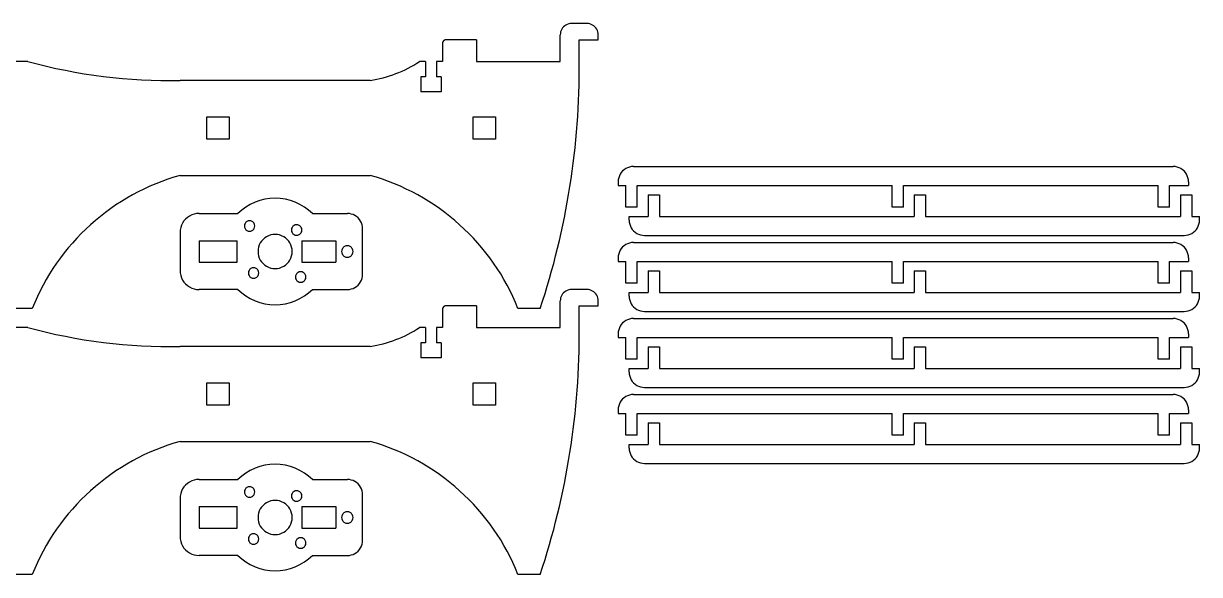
# Model space of a CAD drawing. Extents: x 130 to 748, y 141 to 286.
# Drawn here: x 438.4 to 747.7, y 140.9 to 285.9 of the extents above; entities that cross this region are included whole.
import ezdxf

# ---------------------------------------------------------------- set-up
doc = ezdxf.new("R2010")
doc.units = 0
doc.layers.get('0').update_dxf_attribs({"linetype": 'CONTINUOUS'})

msp = doc.modelspace()

# ---------------------------------------------------------------- linework, layer by layer
at = {"color": 7}
for p, q in [((586.579301, 285.855648), (582.579301, 285.855648)), ((557.579301, 281.555648), (549.579301, 281.555648)), ((557.579301, 281.555648), (557.579301, 275.855648)), ((579.579301, 275.855648), (579.579301, 282.855648)), ((584.579301, 275.855648), (584.579301, 281.555648)), ((584.579301, 281.555648), (589.579301, 281.555648)), ((589.579301, 281.555648), (589.579301, 282.855648)), ((548.579301, 280.555648), (548.579301, 275.855648)), ((439.579301, 275.855648), (436.029301, 275.855648)), ((544.129301, 275.855648), (542.579301, 275.855648)), ((544.129301, 275.855648), (544.129301, 271.855648)), ((547.029301, 275.855648), (547.029301, 271.855648)), ((548.579301, 275.855648), (547.029301, 275.855648)), ((557.579301, 275.855648), (579.579301, 275.855648)), ((529.579301, 270.855648), (479.579301, 270.855648)), ((542.929301, 271.855648), (542.929301, 267.855648)), ((544.129301, 271.855648), (542.929301, 271.855648)), ((548.229301, 271.855648), (547.029301, 271.855648)), ((548.229301, 271.855648), (548.229301, 267.855648)), ((548.229301, 267.855648), (542.929301, 267.855648)), ((486.629301, 255.405648), (486.629301, 261.305648)), ((486.629301, 261.305648), (492.529301, 261.305648)), ((492.529301, 261.305648), (492.529301, 255.405648)), ((556.629301, 255.405648), (556.629301, 261.305648)), ((556.629301, 261.305648), (562.529301, 261.305648)), ((562.529301, 261.305648), (562.529301, 255.405648)), ((492.529301, 255.405648), (486.629301, 255.405648)), ((562.529301, 255.405648), (556.629301, 255.405648)), ((598.815973, 248.21665), (740.815973, 248.21665)), ((479.579301, 245.855648), (529.579301, 245.855648)), ((594.815973, 244.21665), (594.815973, 243.21665)), ((594.815973, 243.21665), (596.865973, 243.21665)), ((596.865973, 237.51665), (596.865973, 243.21665)), ((599.815973, 237.51665), (599.815973, 243.21665)), ((599.815973, 243.21665), (666.865973, 243.21665)), ((666.865973, 237.51665), (666.865973, 243.21665)), ((669.815973, 237.51665), (669.815973, 243.21665)), ((669.815973, 243.21665), (736.865973, 243.21665)), ((736.865973, 237.51665), (736.865973, 243.21665)), ((739.815973, 237.51665), (739.815973, 243.21665)), ((739.815973, 243.21665), (744.815973, 243.21665)), ((744.815973, 244.21665), (744.815973, 243.21665)), ((602.707372, 240.794676), (605.657372, 240.794676)), ((602.707372, 240.794676), (602.707372, 235.094676)), ((605.657372, 240.794676), (605.657372, 235.094676)), ((672.707372, 240.794676), (675.657372, 240.794676)), ((672.707372, 240.794676), (672.707372, 235.094676)), ((675.657372, 240.794676), (675.657372, 235.094676)), ((742.707372, 240.794676), (745.657372, 240.794676)), ((742.707372, 240.794676), (742.707372, 235.094676)), ((745.657372, 240.794676), (745.657372, 235.094676)), ((484.579301, 235.855648), (494.781342, 235.855648)), ((514.37726, 235.855648), (523.579301, 235.855648)), ((599.815973, 237.51665), (596.865973, 237.51665)), ((597.707372, 235.094676), (602.707372, 235.094676)), ((597.707372, 234.094676), (597.707372, 235.094676)), ((605.657372, 235.094676), (672.707372, 235.094676)), ((669.815973, 237.51665), (666.865973, 237.51665)), ((675.657372, 235.094676), (742.707372, 235.094676)), ((739.815973, 237.51665), (736.865973, 237.51665)), ((745.657372, 235.094676), (747.707372, 235.094676)), ((747.707372, 234.094676), (747.707372, 235.094676)), ((479.579301, 230.855648), (479.579301, 220.855648)), ((527.579301, 219.855648), (527.579301, 231.855648)), ((601.707372, 230.094676), (743.707372, 230.094676)), ((484.579301, 228.705648), (484.579301, 223.005648)), ((484.579301, 228.705648), (494.579301, 228.705648)), ((494.579301, 223.005648), (494.579301, 228.705648)), ((511.579301, 228.705648), (511.579301, 223.005648)), ((511.579301, 228.705648), (520.579301, 228.705648)), ((520.579301, 228.705648), (520.579301, 223.005648)), ((598.815973, 228.21665), (740.815973, 228.21665)), ((484.579301, 223.005648), (494.579301, 223.005648)), ((511.579301, 223.005648), (520.579301, 223.005648)), ((594.815973, 224.21665), (594.815973, 223.21665)), ((594.815973, 223.21665), (596.865973, 223.21665)), ((596.865973, 217.51665), (596.865973, 223.21665)), ((599.815973, 217.51665), (599.815973, 223.21665)), ((599.815973, 223.21665), (666.865973, 223.21665)), ((666.865973, 217.51665), (666.865973, 223.21665)), ((669.815973, 217.51665), (669.815973, 223.21665)), ((669.815973, 223.21665), (736.865973, 223.21665)), ((736.865973, 217.51665), (736.865973, 223.21665)), ((739.815973, 217.51665), (739.815973, 223.21665)), ((739.815973, 223.21665), (744.815973, 223.21665)), ((744.815973, 224.21665), (744.815973, 223.21665)), ((602.707372, 220.794676), (605.657372, 220.794676)), ((602.707372, 220.794676), (602.707372, 215.094676)), ((605.657372, 220.794676), (605.657372, 215.094676)), ((672.707372, 220.794676), (675.657372, 220.794676)), ((672.707372, 220.794676), (672.707372, 215.094676)), ((675.657372, 220.794676), (675.657372, 215.094676)), ((742.707372, 220.794676), (745.657372, 220.794676)), ((742.707372, 220.794676), (742.707372, 215.094676)), ((745.657372, 220.794676), (745.657372, 215.094676)), ((599.815973, 217.51665), (596.865973, 217.51665)), ((669.815973, 217.51665), (666.865973, 217.51665)), ((739.815973, 217.51665), (736.865973, 217.51665)), ((494.781342, 215.855648), (484.579301, 215.855648)), ((514.37726, 215.855648), (523.579301, 215.855648)), ((586.579301, 215.855648), (582.579301, 215.855648)), ((597.707372, 215.094676), (602.707372, 215.094676)), ((597.707372, 214.094676), (597.707372, 215.094676)), ((605.657372, 215.094676), (672.707372, 215.094676)), ((675.657372, 215.094676), (742.707372, 215.094676)), ((745.657372, 215.094676), (747.707372, 215.094676)), ((747.707372, 214.094676), (747.707372, 215.094676)), ((440.722257, 210.855648), (434.579301, 210.855648)), ((548.579301, 210.555648), (548.579301, 205.855648)), ((557.579301, 211.555648), (549.579301, 211.555648)), ((557.579301, 211.555648), (557.579301, 205.855648)), ((574.30651, 210.855648), (568.436344, 210.855648)), ((579.579301, 205.855648), (579.579301, 212.855648)), ((584.579301, 205.855648), (584.579301, 211.555648)), ((584.579301, 211.555648), (589.579301, 211.555648)), ((589.579301, 211.555648), (589.579301, 212.855648)), ((598.815973, 208.21665), (740.815973, 208.21665)), ((601.707372, 210.094676), (743.707372, 210.094676)), ((439.579301, 205.855648), (436.029301, 205.855648)), ((544.129301, 205.855648), (542.579301, 205.855648)), ((544.129301, 205.855648), (544.129301, 201.855648)), ((547.029301, 205.855648), (547.029301, 201.855648)), ((548.579301, 205.855648), (547.029301, 205.855648)), ((557.579301, 205.855648), (579.579301, 205.855648)), ((594.815973, 204.21665), (594.815973, 203.21665)), ((744.815973, 204.21665), (744.815973, 203.21665)), ((542.929301, 201.855648), (542.929301, 197.855648)), ((544.129301, 201.855648), (542.929301, 201.855648)), ((548.229301, 201.855648), (547.029301, 201.855648)), ((548.229301, 201.855648), (548.229301, 197.855648)), ((594.815973, 203.21665), (596.865973, 203.21665)), ((596.865973, 197.51665), (596.865973, 203.21665)), ((599.815973, 197.51665), (599.815973, 203.21665)), ((599.815973, 203.21665), (666.865973, 203.21665)), ((666.865973, 197.51665), (666.865973, 203.21665)), ((669.815973, 197.51665), (669.815973, 203.21665)), ((669.815973, 203.21665), (736.865973, 203.21665)), ((736.865973, 197.51665), (736.865973, 203.21665)), ((739.815973, 197.51665), (739.815973, 203.21665)), ((739.815973, 203.21665), (744.815973, 203.21665)), ((529.579301, 200.855648), (479.579301, 200.855648)), ((602.707372, 200.794676), (605.657372, 200.794676)), ((602.707372, 200.794676), (602.707372, 195.094676)), ((605.657372, 200.794676), (605.657372, 195.094676)), ((672.707372, 200.794676), (675.657372, 200.794676)), ((672.707372, 200.794676), (672.707372, 195.094676)), ((675.657372, 200.794676), (675.657372, 195.094676)), ((742.707372, 200.794676), (745.657372, 200.794676)), ((742.707372, 200.794676), (742.707372, 195.094676)), ((745.657372, 200.794676), (745.657372, 195.094676)), ((548.229301, 197.855648), (542.929301, 197.855648)), ((599.815973, 197.51665), (596.865973, 197.51665)), ((597.707372, 195.094676), (602.707372, 195.094676)), ((597.707372, 194.094676), (597.707372, 195.094676)), ((605.657372, 195.094676), (672.707372, 195.094676)), ((669.815973, 197.51665), (666.865973, 197.51665)), ((675.657372, 195.094676), (742.707372, 195.094676)), ((739.815973, 197.51665), (736.865973, 197.51665)), ((745.657372, 195.094676), (747.707372, 195.094676)), ((747.707372, 194.094676), (747.707372, 195.094676)), ((486.629301, 185.405648), (486.629301, 191.305648)), ((486.629301, 191.305648), (492.529301, 191.305648)), ((492.529301, 191.305648), (492.529301, 185.405648)), ((556.629301, 185.405648), (556.629301, 191.305648)), ((556.629301, 191.305648), (562.529301, 191.305648)), ((562.529301, 191.305648), (562.529301, 185.405648)), ((601.707372, 190.094676), (743.707372, 190.094676)), ((598.815973, 188.21665), (740.815973, 188.21665)), ((492.529301, 185.405648), (486.629301, 185.405648)), ((562.529301, 185.405648), (556.629301, 185.405648)), ((594.815973, 184.21665), (594.815973, 183.21665)), ((594.815973, 183.21665), (596.865973, 183.21665)), ((596.865973, 177.51665), (596.865973, 183.21665)), ((599.815973, 177.51665), (599.815973, 183.21665)), ((599.815973, 183.21665), (666.865973, 183.21665)), ((666.865973, 177.51665), (666.865973, 183.21665)), ((669.815973, 177.51665), (669.815973, 183.21665)), ((669.815973, 183.21665), (736.865973, 183.21665)), ((736.865973, 177.51665), (736.865973, 183.21665)), ((739.815973, 177.51665), (739.815973, 183.21665)), ((739.815973, 183.21665), (744.815973, 183.21665)), ((744.815973, 184.21665), (744.815973, 183.21665)), ((602.707372, 180.794676), (605.657372, 180.794676)), ((602.707372, 180.794676), (602.707372, 175.094676)), ((605.657372, 180.794676), (605.657372, 175.094676)), ((672.707372, 180.794676), (675.657372, 180.794676)), ((672.707372, 180.794676), (672.707372, 175.094676)), ((675.657372, 180.794676), (675.657372, 175.094676)), ((742.707372, 180.794676), (745.657372, 180.794676)), ((742.707372, 180.794676), (742.707372, 175.094676)), ((745.657372, 180.794676), (745.657372, 175.094676)), ((599.815973, 177.51665), (596.865973, 177.51665)), ((669.815973, 177.51665), (666.865973, 177.51665)), ((739.815973, 177.51665), (736.865973, 177.51665)), ((479.579301, 175.855648), (529.579301, 175.855648)), ((597.707372, 175.094676), (602.707372, 175.094676)), ((597.707372, 174.094676), (597.707372, 175.094676)), ((605.657372, 175.094676), (672.707372, 175.094676)), ((675.657372, 175.094676), (742.707372, 175.094676)), ((745.657372, 175.094676), (747.707372, 175.094676)), ((747.707372, 174.094676), (747.707372, 175.094676)), ((601.707372, 170.094676), (743.707372, 170.094676)), ((484.579301, 165.855648), (494.781342, 165.855648)), ((514.37726, 165.855648), (523.579301, 165.855648)), ((479.579301, 160.855648), (479.579301, 150.855648)), ((527.579301, 149.855648), (527.579301, 161.855648)), ((484.579301, 158.705648), (484.579301, 153.005648)), ((484.579301, 158.705648), (494.579301, 158.705648)), ((494.579301, 153.005648), (494.579301, 158.705648)), ((511.579301, 158.705648), (511.579301, 153.005648)), ((511.579301, 158.705648), (520.579301, 158.705648)), ((520.579301, 158.705648), (520.579301, 153.005648)), ((484.579301, 153.005648), (494.579301, 153.005648)), ((511.579301, 153.005648), (520.579301, 153.005648)), ((494.781342, 145.855648), (484.579301, 145.855648)), ((514.37726, 145.855648), (523.579301, 145.855648)), ((440.722257, 140.855648), (434.579301, 140.855648)), ((574.30651, 140.855648), (568.436344, 140.855648))]:
    msp.add_line(p, q, dxfattribs=at)
for points in [[(581.079301, 285.453724), (580.625459, 285.19236), (580.242589, 284.80949), (579.981225, 284.355648)], [(582.579301, 285.855648), (582.05558, 285.85622), (581.53257, 285.71608), (581.079301, 285.453724)], [(588.079301, 285.453724), (587.626032, 285.71608), (587.103021, 285.85622), (586.579301, 285.855648)], [(589.177377, 284.355648), (588.916012, 284.80949), (588.533142, 285.19236), (588.079301, 285.453724)], [(549.579301, 281.555648), (549.404727, 281.555839), (549.23039, 281.509126), (549.079301, 281.421674)], [(579.981225, 284.355648), (579.718869, 283.902379), (579.578729, 283.379369), (579.579301, 282.855648)], [(589.579301, 282.855648), (589.579873, 283.379369), (589.439733, 283.902379), (589.177377, 284.355648)], [(548.713275, 281.055648), (548.625823, 280.904559), (548.57911, 280.730222), (548.579301, 280.555648)], [(549.079301, 281.421674), (548.92802, 281.334552), (548.800397, 281.206929), (548.713275, 281.055648)], [(439.579301, 275.855648), (452.586165, 272.305845), (466.09885, 270.616759), (479.579301, 270.855648)], [(529.579301, 270.855648), (534.203923, 271.566472), (538.670266, 273.284296), (542.579301, 275.855648)], [(574.30651, 210.855648), (581.255727, 231.765969), (584.741436, 253.821428), (584.579301, 275.855648)], [(596.815973, 247.680752), (596.210852, 247.332266), (595.700358, 246.821772), (595.351872, 246.21665)], [(598.815973, 248.21665), (598.117679, 248.217413), (597.420332, 248.03056), (596.815973, 247.680752)], [(742.815973, 247.680752), (742.211614, 248.03056), (741.514267, 248.217413), (740.815973, 248.21665)], [(744.280075, 246.21665), (743.931589, 246.821772), (743.421095, 247.332266), (742.815973, 247.680752)], [(479.579301, 245.855648), (462.110947, 241.092817), (447.278721, 227.732874), (440.722257, 210.855648)], [(568.436344, 210.855648), (561.87988, 227.732874), (547.047655, 241.092817), (529.579301, 245.855648)], [(595.351872, 246.21665), (595.002064, 245.612292), (594.81521, 244.914944), (594.815973, 244.21665)], [(744.815973, 244.21665), (744.816736, 244.914944), (744.629882, 245.612292), (744.280075, 246.21665)], [(504.579301, 239.855648), (500.957749, 239.868083), (497.359462, 238.399089), (494.781342, 235.855648)], [(514.37726, 235.855648), (511.799139, 238.399089), (508.200853, 239.868083), (504.579301, 239.855648)], [(482.079301, 235.185775), (481.322899, 234.750168), (480.684781, 234.11205), (480.249174, 233.355648)], [(484.579301, 235.855648), (483.706433, 235.856602), (482.834749, 235.623035), (482.079301, 235.185775)], [(525.579301, 235.31975), (524.974942, 235.669558), (524.277595, 235.856411), (523.579301, 235.855648)], [(527.043402, 233.855648), (526.694916, 234.46077), (526.184422, 234.971264), (525.579301, 235.31975)], [(480.249174, 233.355648), (479.811914, 232.6002), (479.578347, 231.728516), (479.579301, 230.855648)], [(496.671001, 233.260663), (496.550755, 233.052914), (496.486524, 232.813201), (496.486786, 232.573163)], [(496.486786, 232.573163), (496.486524, 232.333124), (496.550755, 232.093411), (496.671001, 231.885663)], [(497.174286, 233.763948), (496.966276, 233.644155), (496.790794, 233.468673), (496.671001, 233.260663)], [(497.861786, 233.948163), (497.621748, 233.948425), (497.382035, 233.884194), (497.174286, 233.763948)], [(498.549286, 233.763948), (498.341538, 233.884194), (498.101825, 233.948425), (497.861786, 233.948163)], [(499.052571, 233.260663), (498.932779, 233.468673), (498.757297, 233.644155), (498.549286, 233.763948)], [(499.236786, 232.573163), (499.237049, 232.813201), (499.172818, 233.052914), (499.052571, 233.260663)], [(499.052571, 231.885663), (499.172818, 232.093411), (499.237049, 232.333124), (499.236786, 232.573163)], [(509.04537, 232.200003), (508.925124, 231.992254), (508.860893, 231.752541), (508.861155, 231.512503)], [(509.548655, 232.703287), (509.340644, 232.583495), (509.165162, 232.408013), (509.04537, 232.200003)], [(510.236155, 232.887503), (509.996116, 232.887765), (509.756403, 232.823534), (509.548655, 232.703287)], [(510.923655, 232.703287), (510.715907, 232.823534), (510.476193, 232.887765), (510.236155, 232.887503)], [(511.42694, 232.200003), (511.307148, 232.408013), (511.131666, 232.583495), (510.923655, 232.703287)], [(511.611155, 231.512503), (511.611417, 231.752541), (511.547186, 231.992254), (511.42694, 232.200003)], [(527.579301, 231.855648), (527.580064, 232.553942), (527.39321, 233.25129), (527.043402, 233.855648)], [(597.707372, 234.094676), (597.706609, 233.396382), (597.893462, 232.699034), (598.24327, 232.094676)], [(598.24327, 232.094676), (598.591756, 231.489554), (599.10225, 230.97906), (599.707372, 230.630574)], [(745.707372, 230.630574), (746.312493, 230.97906), (746.822987, 231.489554), (747.171473, 232.094676)], [(747.171473, 232.094676), (747.521281, 232.699034), (747.708135, 233.396382), (747.707372, 234.094676)], [(496.671001, 231.885663), (496.790794, 231.677652), (496.966276, 231.50217), (497.174286, 231.382378)], [(497.174286, 231.382378), (497.382035, 231.262131), (497.621748, 231.1979), (497.861786, 231.198163)], [(497.861786, 231.198163), (498.101825, 231.1979), (498.341538, 231.262131), (498.549286, 231.382378)], [(498.549286, 231.382378), (498.757297, 231.50217), (498.932779, 231.677652), (499.052571, 231.885663)], [(502.329301, 229.752763), (501.648539, 229.360716), (501.074233, 228.78641), (500.682186, 228.105648)], [(504.579301, 230.355648), (503.79372, 230.356507), (503.009204, 230.146296), (502.329301, 229.752763)], [(506.829301, 229.752763), (506.149397, 230.146296), (505.364881, 230.356507), (504.579301, 230.355648)], [(508.476415, 228.105648), (508.084368, 228.78641), (507.510063, 229.360716), (506.829301, 229.752763)], [(508.861155, 231.512503), (508.860893, 231.272464), (508.925124, 231.032751), (509.04537, 230.825003)], [(509.04537, 230.825003), (509.165162, 230.616992), (509.340644, 230.44151), (509.548655, 230.321718)], [(509.548655, 230.321718), (509.756403, 230.201471), (509.996116, 230.13724), (510.236155, 230.137503)], [(510.236155, 230.137503), (510.476193, 230.13724), (510.715907, 230.201471), (510.923655, 230.321718)], [(510.923655, 230.321718), (511.131666, 230.44151), (511.307148, 230.616992), (511.42694, 230.825003)], [(511.42694, 230.825003), (511.547186, 231.032751), (511.611417, 231.272464), (511.611155, 231.512503)], [(599.707372, 230.630574), (600.31173, 230.280766), (601.009078, 230.093913), (601.707372, 230.094676)], [(743.707372, 230.094676), (744.405666, 230.093913), (745.103013, 230.280766), (745.707372, 230.630574)], [(500.682186, 228.105648), (500.288653, 227.425745), (500.078442, 226.641229), (500.079301, 225.855648)], [(500.079301, 225.855648), (500.078442, 225.070068), (500.288653, 224.285552), (500.682186, 223.605648)], [(509.079301, 225.855648), (509.080159, 226.641229), (508.869949, 227.425745), (508.476415, 228.105648)], [(508.476415, 223.605648), (508.869949, 224.285552), (509.080159, 225.070068), (509.079301, 225.855648)], [(522.280263, 226.605648), (522.149085, 226.379014), (522.079015, 226.117508), (522.079301, 225.855648)], [(522.079301, 225.855648), (522.079015, 225.593788), (522.149085, 225.332283), (522.280263, 225.105648)], [(522.829301, 227.154686), (522.60238, 227.024004), (522.410945, 226.832569), (522.280263, 226.605648)], [(523.579301, 227.355648), (523.317441, 227.355934), (523.055935, 227.285864), (522.829301, 227.154686)], [(524.329301, 227.154686), (524.102666, 227.285864), (523.841161, 227.355934), (523.579301, 227.355648)], [(524.878339, 226.605648), (524.747657, 226.832569), (524.556221, 227.024004), (524.329301, 227.154686)], [(525.079301, 225.855648), (525.079587, 226.117508), (525.009517, 226.379014), (524.878339, 226.605648)], [(524.878339, 225.105648), (525.009517, 225.332283), (525.079587, 225.593788), (525.079301, 225.855648)], [(595.351872, 226.21665), (595.002064, 225.612292), (594.81521, 224.914944), (594.815973, 224.21665)], [(596.815973, 227.680752), (596.210852, 227.332266), (595.700358, 226.821772), (595.351872, 226.21665)], [(598.815973, 228.21665), (598.117679, 228.217413), (597.420332, 228.03056), (596.815973, 227.680752)], [(742.815973, 227.680752), (742.211614, 228.03056), (741.514267, 228.217413), (740.815973, 228.21665)], [(744.280075, 226.21665), (743.931589, 226.821772), (743.421095, 227.332266), (742.815973, 227.680752)], [(744.815973, 224.21665), (744.816736, 224.914944), (744.629882, 225.612292), (744.280075, 226.21665)], [(500.682186, 223.605648), (501.074233, 222.924886), (501.648539, 222.350581), (502.329301, 221.958534)], [(506.829301, 221.958534), (507.510063, 222.350581), (508.084368, 222.924886), (508.476415, 223.605648)], [(522.280263, 225.105648), (522.410945, 224.878728), (522.60238, 224.687292), (522.829301, 224.55661)], [(522.829301, 224.55661), (523.055935, 224.425432), (523.317441, 224.355362), (523.579301, 224.355648)], [(523.579301, 224.355648), (523.841161, 224.355362), (524.102666, 224.425432), (524.329301, 224.55661)], [(524.329301, 224.55661), (524.556221, 224.687292), (524.747657, 224.878728), (524.878339, 225.105648)], [(479.579301, 220.855648), (479.578347, 219.982781), (479.811914, 219.111097), (480.249174, 218.355648)], [(497.731662, 220.886294), (497.611415, 220.678546), (497.547184, 220.438833), (497.547446, 220.198794)], [(497.547446, 220.198794), (497.547184, 219.958756), (497.611415, 219.719042), (497.731662, 219.511294)], [(498.234946, 221.389579), (498.026936, 221.269787), (497.851454, 221.094305), (497.731662, 220.886294)], [(498.922446, 221.573794), (498.682408, 221.574056), (498.442695, 221.509825), (498.234946, 221.389579)], [(499.609946, 221.389579), (499.402198, 221.509825), (499.162485, 221.574056), (498.922446, 221.573794)], [(500.113231, 220.886294), (499.993439, 221.094305), (499.817957, 221.269787), (499.609946, 221.389579)], [(500.297446, 220.198794), (500.297709, 220.438833), (500.233478, 220.678546), (500.113231, 220.886294)], [(500.113231, 219.511294), (500.233478, 219.719042), (500.297709, 219.958756), (500.297446, 220.198794)], [(502.329301, 221.958534), (503.009204, 221.565), (503.79372, 221.35479), (504.579301, 221.355648)], [(504.579301, 221.355648), (505.364881, 221.35479), (506.149397, 221.565), (506.829301, 221.958534)], [(510.10603, 219.825634), (509.985784, 219.617886), (509.921553, 219.378172), (509.921815, 219.138134)], [(510.609315, 220.328919), (510.401305, 220.209127), (510.225822, 220.033644), (510.10603, 219.825634)], [(511.296815, 220.513134), (511.056777, 220.513396), (510.817063, 220.449165), (510.609315, 220.328919)], [(511.984315, 220.328919), (511.776567, 220.449165), (511.536854, 220.513396), (511.296815, 220.513134)], [(512.4876, 219.825634), (512.367808, 220.033644), (512.192326, 220.209127), (511.984315, 220.328919)], [(512.671815, 219.138134), (512.672077, 219.378172), (512.607846, 219.617886), (512.4876, 219.825634)], [(527.043402, 217.855648), (527.39321, 218.460007), (527.580064, 219.157354), (527.579301, 219.855648)], [(480.249174, 218.355648), (480.684781, 217.599246), (481.322899, 216.961129), (482.079301, 216.525521)], [(482.079301, 216.525521), (482.834749, 216.088262), (483.706433, 215.854695), (484.579301, 215.855648)], [(497.731662, 219.511294), (497.851454, 219.303283), (498.026936, 219.127801), (498.234946, 219.008009)], [(498.234946, 219.008009), (498.442695, 218.887763), (498.682408, 218.823532), (498.922446, 218.823794)], [(498.922446, 218.823794), (499.162485, 218.823532), (499.402198, 218.887763), (499.609946, 219.008009)], [(499.609946, 219.008009), (499.817957, 219.127801), (499.993439, 219.303283), (500.113231, 219.511294)], [(509.921815, 219.138134), (509.921553, 218.898095), (509.985784, 218.658382), (510.10603, 218.450634)], [(510.10603, 218.450634), (510.225822, 218.242623), (510.401305, 218.067141), (510.609315, 217.947349)], [(510.609315, 217.947349), (510.817063, 217.827103), (511.056777, 217.762872), (511.296815, 217.763134)], [(511.296815, 217.763134), (511.536854, 217.762872), (511.776567, 217.827103), (511.984315, 217.947349)], [(511.984315, 217.947349), (512.192326, 218.067141), (512.367808, 218.242623), (512.4876, 218.450634)], [(512.4876, 218.450634), (512.607846, 218.658382), (512.672077, 218.898095), (512.671815, 219.138134)], [(525.579301, 216.391547), (526.184422, 216.740033), (526.694916, 217.250527), (527.043402, 217.855648)], [(494.781342, 215.855648), (497.359462, 213.312208), (500.957749, 211.843213), (504.579301, 211.855648)], [(504.579301, 211.855648), (508.200853, 211.843213), (511.799139, 213.312208), (514.37726, 215.855648)], [(523.579301, 215.855648), (524.277595, 215.854885), (524.974942, 216.041739), (525.579301, 216.391547)], [(579.981225, 214.355648), (579.718869, 213.902379), (579.578729, 213.379369), (579.579301, 212.855648)], [(581.079301, 215.453724), (580.625459, 215.19236), (580.242589, 214.80949), (579.981225, 214.355648)], [(582.579301, 215.855648), (582.05558, 215.85622), (581.53257, 215.71608), (581.079301, 215.453724)], [(588.079301, 215.453724), (587.626032, 215.71608), (587.103021, 215.85622), (586.579301, 215.855648)], [(589.177377, 214.355648), (588.916012, 214.80949), (588.533142, 215.19236), (588.079301, 215.453724)], [(589.579301, 212.855648), (589.579873, 213.379369), (589.439733, 213.902379), (589.177377, 214.355648)], [(597.707372, 214.094676), (597.706609, 213.396382), (597.893462, 212.699034), (598.24327, 212.094676)], [(747.171473, 212.094676), (747.521281, 212.699034), (747.708135, 213.396382), (747.707372, 214.094676)], [(548.713275, 211.055648), (548.625823, 210.904559), (548.57911, 210.730222), (548.579301, 210.555648)], [(549.079301, 211.421674), (548.92802, 211.334552), (548.800397, 211.206929), (548.713275, 211.055648)], [(549.579301, 211.555648), (549.404727, 211.555839), (549.23039, 211.509126), (549.079301, 211.421674)], [(598.24327, 212.094676), (598.591756, 211.489554), (599.10225, 210.97906), (599.707372, 210.630574)], [(599.707372, 210.630574), (600.31173, 210.280766), (601.009078, 210.093913), (601.707372, 210.094676)], [(743.707372, 210.094676), (744.405666, 210.093913), (745.103013, 210.280766), (745.707372, 210.630574)], [(745.707372, 210.630574), (746.312493, 210.97906), (746.822987, 211.489554), (747.171473, 212.094676)], [(596.815973, 207.680752), (596.210852, 207.332266), (595.700358, 206.821772), (595.351872, 206.21665)], [(598.815973, 208.21665), (598.117679, 208.217413), (597.420332, 208.03056), (596.815973, 207.680752)], [(742.815973, 207.680752), (742.211614, 208.03056), (741.514267, 208.217413), (740.815973, 208.21665)], [(744.280075, 206.21665), (743.931589, 206.821772), (743.421095, 207.332266), (742.815973, 207.680752)], [(439.579301, 205.855648), (452.586165, 202.305845), (466.09885, 200.616759), (479.579301, 200.855648)], [(529.579301, 200.855648), (534.203923, 201.566472), (538.670266, 203.284296), (542.579301, 205.855648)], [(574.30651, 140.855648), (581.255727, 161.765969), (584.741436, 183.821428), (584.579301, 205.855648)], [(595.351872, 206.21665), (595.002064, 205.612292), (594.81521, 204.914944), (594.815973, 204.21665)], [(744.815973, 204.21665), (744.816736, 204.914944), (744.629882, 205.612292), (744.280075, 206.21665)], [(597.707372, 194.094676), (597.706609, 193.396382), (597.893462, 192.699034), (598.24327, 192.094676)], [(598.24327, 192.094676), (598.591756, 191.489554), (599.10225, 190.97906), (599.707372, 190.630574)], [(745.707372, 190.630574), (746.312493, 190.97906), (746.822987, 191.489554), (747.171473, 192.094676)], [(747.171473, 192.094676), (747.521281, 192.699034), (747.708135, 193.396382), (747.707372, 194.094676)], [(599.707372, 190.630574), (600.31173, 190.280766), (601.009078, 190.093913), (601.707372, 190.094676)], [(743.707372, 190.094676), (744.405666, 190.093913), (745.103013, 190.280766), (745.707372, 190.630574)], [(595.351872, 186.21665), (595.002064, 185.612292), (594.81521, 184.914944), (594.815973, 184.21665)], [(596.815973, 187.680752), (596.210852, 187.332266), (595.700358, 186.821772), (595.351872, 186.21665)], [(598.815973, 188.21665), (598.117679, 188.217413), (597.420332, 188.03056), (596.815973, 187.680752)], [(742.815973, 187.680752), (742.211614, 188.03056), (741.514267, 188.217413), (740.815973, 188.21665)], [(744.280075, 186.21665), (743.931589, 186.821772), (743.421095, 187.332266), (742.815973, 187.680752)], [(744.815973, 184.21665), (744.816736, 184.914944), (744.629882, 185.612292), (744.280075, 186.21665)], [(479.579301, 175.855648), (462.110947, 171.092817), (447.278721, 157.732874), (440.722257, 140.855648)], [(568.436344, 140.855648), (561.87988, 157.732874), (547.047655, 171.092817), (529.579301, 175.855648)], [(597.707372, 174.094676), (597.706609, 173.396382), (597.893462, 172.699034), (598.24327, 172.094676)], [(747.171473, 172.094676), (747.521281, 172.699034), (747.708135, 173.396382), (747.707372, 174.094676)], [(598.24327, 172.094676), (598.591756, 171.489554), (599.10225, 170.97906), (599.707372, 170.630574)], [(599.707372, 170.630574), (600.31173, 170.280766), (601.009078, 170.093913), (601.707372, 170.094676)], [(743.707372, 170.094676), (744.405666, 170.093913), (745.103013, 170.280766), (745.707372, 170.630574)], [(745.707372, 170.630574), (746.312493, 170.97906), (746.822987, 171.489554), (747.171473, 172.094676)], [(504.579301, 169.855648), (500.957749, 169.868083), (497.359462, 168.399089), (494.781342, 165.855648)], [(514.37726, 165.855648), (511.799139, 168.399089), (508.200853, 169.868083), (504.579301, 169.855648)], [(482.079301, 165.185775), (481.322899, 164.750168), (480.684781, 164.11205), (480.249174, 163.355648)], [(484.579301, 165.855648), (483.706433, 165.856602), (482.834749, 165.623035), (482.079301, 165.185775)], [(497.861786, 163.948163), (497.621748, 163.948425), (497.382035, 163.884194), (497.174286, 163.763948)], [(498.549286, 163.763948), (498.341538, 163.884194), (498.101825, 163.948425), (497.861786, 163.948163)], [(525.579301, 165.31975), (524.974942, 165.669558), (524.277595, 165.856411), (523.579301, 165.855648)], [(527.043402, 163.855648), (526.694916, 164.46077), (526.184422, 164.971264), (525.579301, 165.31975)], [(480.249174, 163.355648), (479.811914, 162.6002), (479.578347, 161.728516), (479.579301, 160.855648)], [(496.671001, 163.260663), (496.550755, 163.052914), (496.486524, 162.813201), (496.486786, 162.573163)], [(496.486786, 162.573163), (496.486524, 162.333124), (496.550755, 162.093411), (496.671001, 161.885663)], [(497.174286, 163.763948), (496.966276, 163.644155), (496.790794, 163.468673), (496.671001, 163.260663)], [(496.671001, 161.885663), (496.790794, 161.677652), (496.966276, 161.50217), (497.174286, 161.382378)], [(497.174286, 161.382378), (497.382035, 161.262131), (497.621748, 161.1979), (497.861786, 161.198163)], [(497.861786, 161.198163), (498.101825, 161.1979), (498.341538, 161.262131), (498.549286, 161.382378)], [(499.052571, 163.260663), (498.932779, 163.468673), (498.757297, 163.644155), (498.549286, 163.763948)], [(498.549286, 161.382378), (498.757297, 161.50217), (498.932779, 161.677652), (499.052571, 161.885663)], [(499.236786, 162.573163), (499.237049, 162.813201), (499.172818, 163.052914), (499.052571, 163.260663)], [(499.052571, 161.885663), (499.172818, 162.093411), (499.237049, 162.333124), (499.236786, 162.573163)], [(509.04537, 162.200003), (508.925124, 161.992254), (508.860893, 161.752541), (508.861155, 161.512503)], [(508.861155, 161.512503), (508.860893, 161.272464), (508.925124, 161.032751), (509.04537, 160.825003)], [(509.548655, 162.703287), (509.340644, 162.583495), (509.165162, 162.408013), (509.04537, 162.200003)], [(510.236155, 162.887503), (509.996116, 162.887765), (509.756403, 162.823534), (509.548655, 162.703287)], [(510.923655, 162.703287), (510.715907, 162.823534), (510.476193, 162.887765), (510.236155, 162.887503)], [(511.42694, 162.200003), (511.307148, 162.408013), (511.131666, 162.583495), (510.923655, 162.703287)], [(511.611155, 161.512503), (511.611417, 161.752541), (511.547186, 161.992254), (511.42694, 162.200003)], [(511.42694, 160.825003), (511.547186, 161.032751), (511.611417, 161.272464), (511.611155, 161.512503)], [(527.579301, 161.855648), (527.580064, 162.553942), (527.39321, 163.25129), (527.043402, 163.855648)], [(500.682186, 158.105648), (500.288653, 157.425745), (500.078442, 156.641229), (500.079301, 155.855648)], [(502.329301, 159.752763), (501.648539, 159.360716), (501.074233, 158.78641), (500.682186, 158.105648)], [(504.579301, 160.355648), (503.79372, 160.356507), (503.009204, 160.146296), (502.329301, 159.752763)], [(506.829301, 159.752763), (506.149397, 160.146296), (505.364881, 160.356507), (504.579301, 160.355648)], [(508.476415, 158.105648), (508.084368, 158.78641), (507.510063, 159.360716), (506.829301, 159.752763)], [(509.079301, 155.855648), (509.080159, 156.641229), (508.869949, 157.425745), (508.476415, 158.105648)], [(509.04537, 160.825003), (509.165162, 160.616992), (509.340644, 160.44151), (509.548655, 160.321718)], [(509.548655, 160.321718), (509.756403, 160.201471), (509.996116, 160.13724), (510.236155, 160.137503)], [(510.236155, 160.137503), (510.476193, 160.13724), (510.715907, 160.201471), (510.923655, 160.321718)], [(510.923655, 160.321718), (511.131666, 160.44151), (511.307148, 160.616992), (511.42694, 160.825003)], [(500.079301, 155.855648), (500.078442, 155.070068), (500.288653, 154.285552), (500.682186, 153.605648)], [(508.476415, 153.605648), (508.869949, 154.285552), (509.080159, 155.070068), (509.079301, 155.855648)], [(522.280263, 156.605648), (522.149085, 156.379014), (522.079015, 156.117508), (522.079301, 155.855648)], [(522.079301, 155.855648), (522.079015, 155.593788), (522.149085, 155.332283), (522.280263, 155.105648)], [(522.829301, 157.154686), (522.60238, 157.024004), (522.410945, 156.832569), (522.280263, 156.605648)], [(522.280263, 155.105648), (522.410945, 154.878728), (522.60238, 154.687292), (522.829301, 154.55661)], [(523.579301, 157.355648), (523.317441, 157.355934), (523.055935, 157.285864), (522.829301, 157.154686)], [(524.329301, 157.154686), (524.102666, 157.285864), (523.841161, 157.355934), (523.579301, 157.355648)], [(524.878339, 156.605648), (524.747657, 156.832569), (524.556221, 157.024004), (524.329301, 157.154686)], [(524.329301, 154.55661), (524.556221, 154.687292), (524.747657, 154.878728), (524.878339, 155.105648)], [(525.079301, 155.855648), (525.079587, 156.117508), (525.009517, 156.379014), (524.878339, 156.605648)], [(524.878339, 155.105648), (525.009517, 155.332283), (525.079587, 155.593788), (525.079301, 155.855648)], [(498.922446, 151.573794), (498.682408, 151.574056), (498.442695, 151.509825), (498.234946, 151.389579)], [(499.609946, 151.389579), (499.402198, 151.509825), (499.162485, 151.574056), (498.922446, 151.573794)], [(500.682186, 153.605648), (501.074233, 152.924886), (501.648539, 152.350581), (502.329301, 151.958534)], [(502.329301, 151.958534), (503.009204, 151.565), (503.79372, 151.35479), (504.579301, 151.355648)], [(504.579301, 151.355648), (505.364881, 151.35479), (506.149397, 151.565), (506.829301, 151.958534)], [(506.829301, 151.958534), (507.510063, 152.350581), (508.084368, 152.924886), (508.476415, 153.605648)], [(522.829301, 154.55661), (523.055935, 154.425432), (523.317441, 154.355362), (523.579301, 154.355648)], [(523.579301, 154.355648), (523.841161, 154.355362), (524.102666, 154.425432), (524.329301, 154.55661)], [(479.579301, 150.855648), (479.578347, 149.982781), (479.811914, 149.111097), (480.249174, 148.355648)], [(497.731662, 150.886294), (497.611415, 150.678546), (497.547184, 150.438833), (497.547446, 150.198794)], [(497.547446, 150.198794), (497.547184, 149.958756), (497.611415, 149.719042), (497.731662, 149.511294)], [(498.234946, 151.389579), (498.026936, 151.269787), (497.851454, 151.094305), (497.731662, 150.886294)], [(497.731662, 149.511294), (497.851454, 149.303283), (498.026936, 149.127801), (498.234946, 149.008009)], [(498.234946, 149.008009), (498.442695, 148.887763), (498.682408, 148.823532), (498.922446, 148.823794)], [(498.922446, 148.823794), (499.162485, 148.823532), (499.402198, 148.887763), (499.609946, 149.008009)], [(500.113231, 150.886294), (499.993439, 151.094305), (499.817957, 151.269787), (499.609946, 151.389579)], [(499.609946, 149.008009), (499.817957, 149.127801), (499.993439, 149.303283), (500.113231, 149.511294)], [(500.297446, 150.198794), (500.297709, 150.438833), (500.233478, 150.678546), (500.113231, 150.886294)], [(500.113231, 149.511294), (500.233478, 149.719042), (500.297709, 149.958756), (500.297446, 150.198794)], [(510.10603, 149.825634), (509.985784, 149.617886), (509.921553, 149.378172), (509.921815, 149.138134)], [(509.921815, 149.138134), (509.921553, 148.898095), (509.985784, 148.658382), (510.10603, 148.450634)], [(510.609315, 150.328919), (510.401305, 150.209127), (510.225822, 150.033644), (510.10603, 149.825634)], [(511.296815, 150.513134), (511.056777, 150.513396), (510.817063, 150.449165), (510.609315, 150.328919)], [(511.984315, 150.328919), (511.776567, 150.449165), (511.536854, 150.513396), (511.296815, 150.513134)], [(512.4876, 149.825634), (512.367808, 150.033644), (512.192326, 150.209127), (511.984315, 150.328919)], [(512.671815, 149.138134), (512.672077, 149.378172), (512.607846, 149.617886), (512.4876, 149.825634)], [(512.4876, 148.450634), (512.607846, 148.658382), (512.672077, 148.898095), (512.671815, 149.138134)], [(527.043402, 147.855648), (527.39321, 148.460007), (527.580064, 149.157354), (527.579301, 149.855648)], [(480.249174, 148.355648), (480.684781, 147.599246), (481.322899, 146.961129), (482.079301, 146.525521)], [(482.079301, 146.525521), (482.834749, 146.088262), (483.706433, 145.854695), (484.579301, 145.855648)], [(494.781342, 145.855648), (497.359462, 143.312208), (500.957749, 141.843213), (504.579301, 141.855648)], [(504.579301, 141.855648), (508.200853, 141.843213), (511.799139, 143.312208), (514.37726, 145.855648)], [(510.10603, 148.450634), (510.225822, 148.242623), (510.401305, 148.067141), (510.609315, 147.947349)], [(510.609315, 147.947349), (510.817063, 147.827103), (511.056777, 147.762872), (511.296815, 147.763134)], [(511.296815, 147.763134), (511.536854, 147.762872), (511.776567, 147.827103), (511.984315, 147.947349)], [(511.984315, 147.947349), (512.192326, 148.067141), (512.367808, 148.242623), (512.4876, 148.450634)], [(523.579301, 145.855648), (524.277595, 145.854885), (524.974942, 146.041739), (525.579301, 146.391547)], [(525.579301, 146.391547), (526.184422, 146.740033), (526.694916, 147.250527), (527.043402, 147.855648)]]:
    msp.add_open_spline(points, degree=3, dxfattribs=at)

doc.saveas('drawing.dxf')
